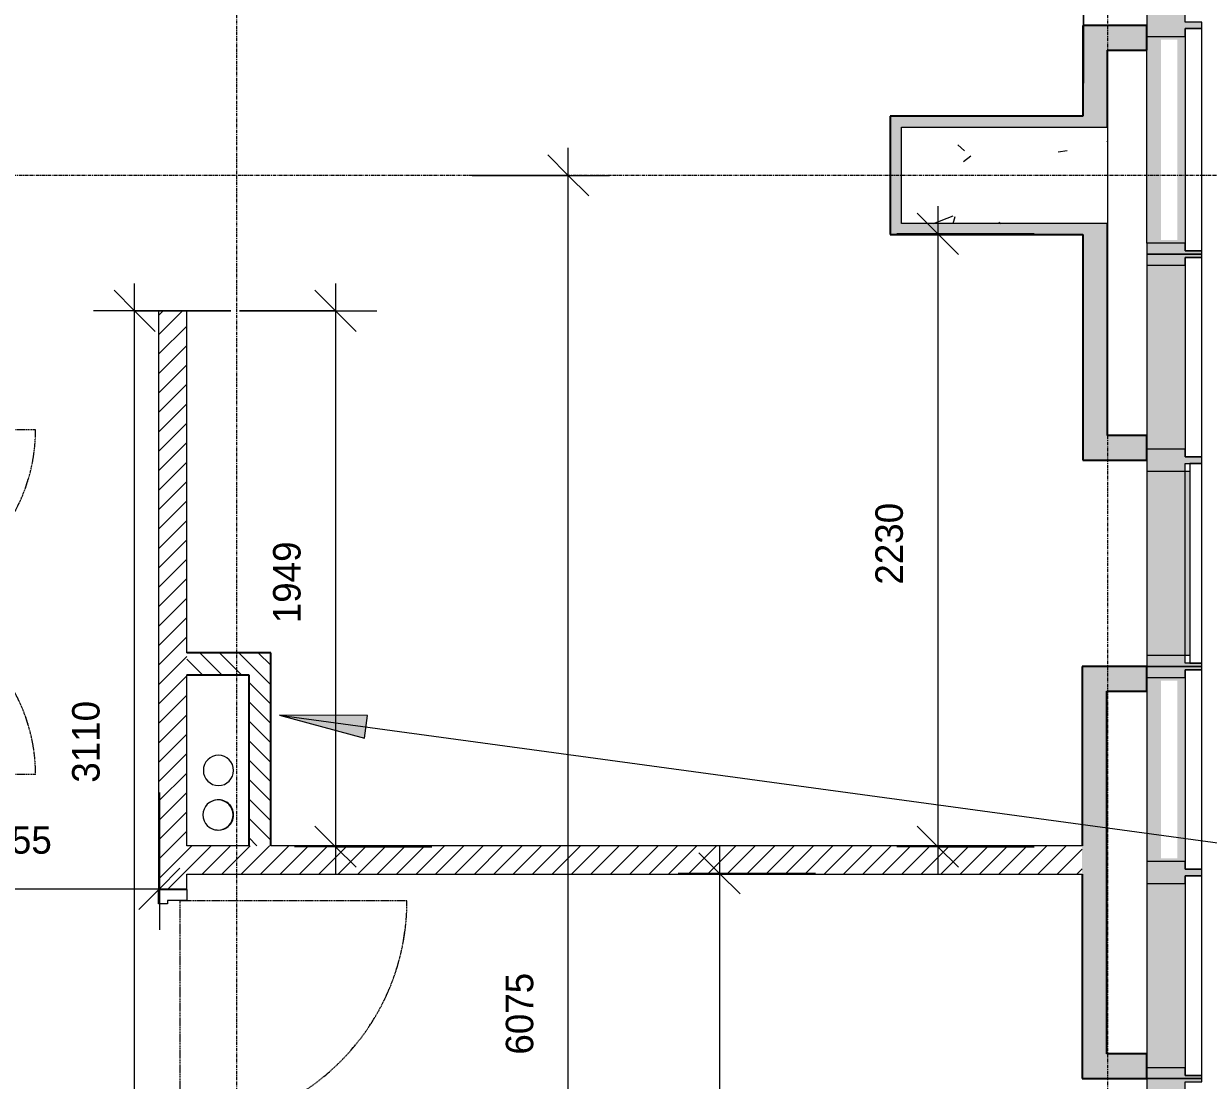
# Model space of a CAD drawing. Header units: millimetres. Extents: x 137829 to 196765, y -3018 to 487290.
# Drawn here: x 156813 to 161124, y 476538 to 480382 of the extents above; entities that cross this region are included whole.
import ezdxf

# ---------------------------------------------------------------- set-up
doc = ezdxf.new("R2010")
doc.units = ezdxf.units.MM
doc.linetypes.add('FCH_Dash 1_5mm', pattern=[3, 1.5, -1.5])
doc.linetypes.add('GridLine', pattern=[21, 12, -3, 3, -3])
for name, color, linetype, lineweight in [('A-ANNO-DIMS', 211, 'Continuous', 5), ('A-ANNO-DIMS-100', 211, 'Continuous', 5), ('A-DOOR', 31, 'Continuous', 15), ('A-DOOR-FRAM', 31, 'Continuous', 5), ('A-GENM', 13, 'Continuous', 15), ('A-GLAZ-CURT', 52, 'Continuous', 15), ('A-GLAZ-CWMG', 51, 'Continuous', 15), ('A-WALL-PATT', 111, 'Continuous', 15), ('G-ANNO-TEXT', 231, 'Continuous', 5), ('I-WALL', 2, 'Continuous', 15), ('S-COLS', 52, 'Continuous', 15), ('S-GRID', 1, 'Continuous', 5)]:
    doc.layers.add(name, color=color, linetype=linetype, lineweight=lineweight)
doc.styles.add('Akkurat-Light_3', font='Akkurat-Light.ttf', dxfattribs={"height": 100})
doc.dimstyles.new('Diagonal_Cont_AkkuratLight_1_0mm', dxfattribs={"dimscale": 304.8, "dimtxt": 101.480158, "dimasz": 0.492126, "dimexe": 0.492126, "dimexo": 0.0625, "dimgap": 0.328084, "dimtad": 1, "dimdec": 0, "dimzin": 0, "dimdsep": 46, "dimtxsty": 'Akkurat-Light_3', "dimblk1": 'OBLIQUE', "dimblk2": 'OBLIQUE', "dimsah": 1, "dimcen": 0.09, "dimdle": 0.328084, "dimazin": 0, "dimtfac": 1, "dimtdec": 4, "dimtix": 1, "dimtmove": 0, "dimatfit": 3, "dimfxl": 1, "dimtvp": 1, "dimtolj": 1, "dimtzin": 0, "dimarcsym": 0})
doc.dimstyles.new('Diagonal_Cont_AkkuratLight_1_0mm_RED', dxfattribs={"dimscale": 304.8, "dimtxt": 101.480158, "dimasz": 0.492126, "dimexe": 0.492126, "dimexo": 0.0625, "dimgap": 0.328084, "dimtad": 1, "dimdec": 0, "dimzin": 0, "dimdsep": 46, "dimtxsty": 'Akkurat-Light_3', "dimblk1": 'OBLIQUE', "dimblk2": 'OBLIQUE', "dimsah": 1, "dimcen": 0.09, "dimdle": 0.328084, "dimazin": 0, "dimtfac": 1, "dimtdec": 4, "dimtix": 1, "dimtmove": 0, "dimatfit": 3, "dimfxl": 1, "dimtvp": 1, "dimtolj": 1, "dimtzin": 0, "dimarcsym": 0})
pattern_1 = [(45, (0, 0), (-35.355339, 35.355339), [])]
pattern_2 = [(135, (0, 0), (-35.355339, -35.355339), [])]

# ---------------------------------------------------------------- blocks, each defined once
blk = doc.blocks.new('Concrete Rectangular - 750 x 350mm-3995495-12-30 - Typical Floor_Partition Types')
at = {"layer": 'S-COLS', "lineweight": 5}
h = blk.add_hatch(dxfattribs=at)
h.set_pattern_fill('FP_4', color=256, style=0, pattern_type=2)
h.set_pattern_definition([(230, (160382.25, 479830.2), (-728.7365, 63.7558), [76.2, -838.2]), (175, (160382.25, 479830.2), (140.9716, -764.2276), [60.96, -670.56]), (280.451, (160321.5, 479835.5), (-587.77, -700.4668), [64.76, -712.36]), (226.184, (160382.25, 479627), (-1084.3162, 168.171), [114.3, -1257.3]), (276.636, (160291.9, 479641), (-949.61, -989.7098), [97.14, -1068.54]), (171.184, (160382.2, 479627), (-949.6206, -989.7012), [91.44, -1005.84]), (201, (160280.65, 479677.8), (-606.4579, 409.0606), [76.2, -838.2]), (146, (160280.65, 479677.8), (-247.2083, -736.7529), [60.96, -670.56]), (251.451, (160230.1, 479711.9), (-853.66825, -327.6855), [64.76, -712.36]), (217.5, (160382.25, 479830.18), (-12.3547, -338.22012), [33.528, -628.904, 33.528, -1320.292]), (217.5, (160382.25, 479830.18), (-12.3547, -338.22012), [-695.96, -647.192, 33.528, -639.572]), (187.5, (160382.25, 479830.18), (-267.27887, -400.72213), [33.528, -354.584, 33.528, -870.204]), (187.5, (160382.25, 479830.18), (-267.27887, -400.72213), [-421.64, -613.664, 33.528, -223.012]), (147.5, (160608.82, 479830.18), (-542.36333, 22.91534), [33.528, -220.472, 33.528, -1810.512]), (147.5, (160608.82, 479830.18), (-542.36333, 22.91534), [-287.528, -758.952, 33.528, -1018.032]), (137.5, (160710.4, 479830.2), (-592.51696, -101.7071), [33.528, -296.672, 33.528, -1239.52]), (137.5, (160710.4, 479830.2), (-592.51696, -101.7071), [-363.728, -492.76, 33.528, -713.232])])
h.paths.add_polyline_path([(375, 175), (-375, 175), (-375, -175), (375, -175), (375, 104.4)], flags=0)
at = {"layer": 'S-COLS'}
for p, q in [((-375, 175), (375, 175)), ((-375, -175), (-375, 175)), ((375, 175), (375, -175)), ((375, -175), (-375, -175))]:
    blk.add_line(p, q, dxfattribs=at)
blk = doc.blocks.new('Rectangular Mullion - FCH_CM_40x200mm_Capless - Half Mullion Unitised-1159174-12-30 - Typical Floor_Partition Types')
at = {"layer": 'A-GLAZ-CWMG'}
blk.add_hatch(color=256, dxfattribs=at).paths.add_polyline_path([(0, -30.5), (0, 169.5), (-40, 169.5), (-40, 30.5), (-12, 30.5), (-12, -30.5)], flags=0)
at = {"layer": 'A-GLAZ-CWMG', "lineweight": 20}
for p, q in [((-40, 169.5), (-40, 30.5)), ((0, 169.5), (-40, 169.5)), ((0, -30.5), (0, 169.5)), ((-40, 30.5), (-12, 30.5)), ((-12, 30.5), (-12, -30.5)), ((-12, -30.5), (0, -30.5))]:
    blk.add_line(p, q, dxfattribs=at)
blk = doc.blocks.new('System Panel - FCH_CWP_05_Ceramic Backed-1174459-12-30 - Typical Floor_Partition Types')
at = {"layer": 'A-GLAZ-CURT', "lineweight": 20}
for p, q in [((363, 30.5), (-363, 30.5)), ((-363, 30.5), (-363, -30.5)), ((363, -30.5), (363, 30.5)), ((-363, -30.5), (363, -30.5))]:
    blk.add_line(p, q, dxfattribs=at)
blk = doc.blocks.new('Rectangular Mullion - FCH_CM_40x200mm_Capless - Half Mullion Right Unitised-1159175-12-30 - Typical Floor_Partition Types')
at = {"layer": 'A-GLAZ-CWMG'}
blk.add_hatch(color=256, dxfattribs=at).paths.add_polyline_path([(-12, -30.5), (-12, 30.5), (-40, 30.5), (-40, 169.5), (0, 169.5), (0, -30.5)], flags=0)
at = {"layer": 'A-GLAZ-CWMG', "lineweight": 20}
for p, q in [((-40, 30.5), (-40, 169.5)), ((-40, 169.5), (0, 169.5)), ((0, 169.5), (0, -30.5)), ((-12, 30.5), (-40, 30.5)), ((-12, -30.5), (-12, 30.5)), ((0, -30.5), (-12, -30.5))]:
    blk.add_line(p, q, dxfattribs=at)
blk = doc.blocks.new('Rectangular Mullion - FCH_CM_40x200mm_Capless - Half Mullion Unitised-V10-12-30 - Typical Floor_Partition Types')
at = {"layer": 'A-GLAZ-CWMG'}
h = blk.add_hatch(color=256, dxfattribs=at)
h.paths.add_polyline_path([(150564.9, 446830.8), (150576.9, 446830.8), (150576.9, 446969.8), (149906.9, 446969.8), (149906.9, 446830.8), (150514.9, 446830.8)], flags=0)
h.paths.add_polyline_path([(150254.1, 446858.8), (149918.9, 446858.8), (149918.9, 446918.8), (150564.9, 446918.8), (150564.9, 446858.8), (150514.9, 446858.8)], flags=0)
blk.add_line((150576.9, 446969.8), (149906.9, 446969.8), dxfattribs=at)
blk = doc.blocks.new('System Panel - FCH_CWP_05_Ceramic Backed-1195052-12-30 - Typical Floor_Partition Types')
at = {"layer": 'A-GLAZ-CURT', "lineweight": 20}
for p, q in [((363, 30.5), (-363, 30.5)), ((-363, 30.5), (-363, -30.5)), ((363, -30.5), (363, 30.5)), ((-363, -30.5), (363, -30.5))]:
    blk.add_line(p, q, dxfattribs=at)
blk = doc.blocks.new('Rectangular Mullion - FCH_CM_40x200mm_Capless - Half Mullion Unitised-V36-12-30 - Typical Floor_Partition Types')
at = {"layer": 'A-GLAZ-CWMG'}
blk.add_hatch(color=256, dxfattribs=at).paths.add_polyline_path([(144957.2, 451251.5), (144957.2, 451921.5), (144818.2, 451921.5), (144818.2, 451251.5)], flags=0)
blk.add_line((144957.2, 451251.5), (144957.2, 451921.5), dxfattribs=at)
blk = doc.blocks.new('Rectangular Mullion - FCH_CM_80x200mm_Capless-1002401-12-30 - Typical Floor_Partition Types')
at = {"layer": 'A-GLAZ-CWMG'}
blk.add_hatch(color=256, dxfattribs=at).paths.add_polyline_path([(12, -30.5), (-12, -30.5), (-12, 30.5), (-40, 30.5), (-40, 169.5), (40, 169.5), (40, 30.5), (12, 30.5)], flags=0)
at = {"layer": 'A-GLAZ-CWMG', "lineweight": 20}
for p, q in [((-40, 30.5), (-40, 169.5)), ((-40, 169.5), (40, 169.5)), ((40, 169.5), (40, 30.5)), ((-12, 30.5), (-40, 30.5)), ((-12, -30.5), (-12, 30.5)), ((40, 30.5), (12, 30.5)), ((12, 30.5), (12, -30.5)), ((12, -30.5), (-12, -30.5))]:
    blk.add_line(p, q, dxfattribs=at)
blk = doc.blocks.new('System Panel - FCH_CWP_05_Ceramic Backed-1194669-12-30 - Typical Floor_Partition Types')
at = {"layer": 'A-GLAZ-CURT', "lineweight": 20}
for p, q in [((363, 30.5), (-363, 30.5)), ((-363, 30.5), (-363, -30.5)), ((363, -30.5), (363, 30.5)), ((-363, -30.5), (363, -30.5))]:
    blk.add_line(p, q, dxfattribs=at)
blk = doc.blocks.new('Rectangular Mullion - FCH_CM_40x200mm_Capless - Half Mullion Unitised-V48-12-30 - Typical Floor_Partition Types')
at = {"layer": 'A-GLAZ-CWMG'}
blk.add_hatch(color=256, dxfattribs=at).paths.add_polyline_path([(161039.5, 456513.5), (161039.5, 457183.5), (160900.5, 457183.5), (160900.5, 456513.5)], flags=0)
blk.add_line((160900.5, 457183.5), (160900.5, 456513.5), dxfattribs=at)
blk = doc.blocks.new('System Panel - FCH_CWP_01_GlazedPanel-1174460-12-30 - Typical Floor_Partition Types')
at = {"layer": 'A-GLAZ-CURT', "lineweight": 20}
for p, q in [((363, 30.5), (-363, 30.5)), ((-363, 30.5), (-363, -13.5)), ((363, -13.5), (363, 30.5)), ((-363, -13.5), (363, -13.5))]:
    blk.add_line(p, q, dxfattribs=at)
blk = doc.blocks.new('Rectangular Mullion - FCH_CM_40x200mm_Capless - Half Mullion Unitised-V11-12-30 - Typical Floor_Partition Types')
at = {"layer": 'A-GLAZ-CWMG'}
for points in [[(149826.9, 446830.8), (149826.9, 446969.8), (149156.9, 446969.8), (149156.9, 446830.8)], [(149156.9, 446813.8), (149826.9, 446813.8), (149826.9, 446830.8), (149156.9, 446830.8)]]:
    blk.add_hatch(color=256, dxfattribs=at).paths.add_polyline_path(points, flags=0)
for p, q in [((149826.9, 446969.8), (149156.9, 446969.8)), ((149156.9, 446813.8), (149156.9, 446830.8)), ((149156.9, 446830.8), (149826.9, 446830.8)), ((149826.9, 446830.8), (149826.9, 446813.8))]:
    blk.add_line(p, q, dxfattribs=at)
blk = doc.blocks.new('System Panel - FCH_CWP_05_Ceramic Backed-1194935-12-30 - Typical Floor_Partition Types')
at = {"layer": 'A-GLAZ-CURT', "lineweight": 20}
for p, q in [((404.3, 30.5), (-404.3, 30.5)), ((-404.3, 30.5), (-404.3, -30.5)), ((404.3, -30.5), (404.3, 30.5)), ((-404.3, -30.5), (404.3, -30.5))]:
    blk.add_line(p, q, dxfattribs=at)
blk = doc.blocks.new('Rectangular Mullion - FCH_CM_40x200mm_Capless - Half Mullion Unitised-1182543-12-30 - Typical Floor_Partition Types')
at = {"layer": 'A-GLAZ-CWMG'}
blk.add_hatch(color=256, dxfattribs=at).paths.add_polyline_path([(-12, 30.5), (-12, -30.5), (-40, -30.5), (-40, -169.5), (0, -169.5), (0, 30.5)], flags=0)
at = {"layer": 'A-GLAZ-CWMG', "lineweight": 20}
for p, q in [((0, 30.5), (-12, 30.5)), ((-12, 30.5), (-12, -30.5)), ((0, -169.5), (0, 30.5)), ((-12, -30.5), (-40, -30.5)), ((-40, -30.5), (-40, -169.5)), ((-40, -169.5), (0, -169.5))]:
    blk.add_line(p, q, dxfattribs=at)
blk = doc.blocks.new('Rectangular Mullion - FCH_CM_40x200mm_Capless - Half Mullion Unitised-V8-12-30 - Typical Floor_Partition Types')
at = {"layer": 'A-GLAZ-CWMG'}
h = blk.add_hatch(color=256, dxfattribs=at)
h.paths.add_polyline_path([(146824.4, 446830.9), (147576.9, 446830.9), (147576.9, 446969.9), (146824.4, 446969.9), (146824.4, 446858.9)], flags=0)
h.paths.add_polyline_path([(146886.4, 446858.9), (146836.4, 446858.9), (146836.4, 446918.9), (147564.9, 446918.9), (147564.9, 446858.9), (147514.9, 446858.9)], flags=0)
blk.add_line((146824.4, 446969.9), (147576.9, 446969.9), dxfattribs=at)
blk = doc.blocks.new('Rectangular Mullion - FCH_CM_80x200mm_Capless-1182541-12-30 - Typical Floor_Partition Types')
at = {"layer": 'A-GLAZ-CWMG'}
blk.add_hatch(color=256, dxfattribs=at).paths.add_polyline_path([(12, 30.5), (12, -30.5), (40, -30.5), (40, -169.5), (-40, -169.5), (-40, -30.5), (-12, -30.5), (-12, 30.5)], flags=0)
at = {"layer": 'A-GLAZ-CWMG', "lineweight": 20}
for p, q in [((-12, -30.5), (-12, 30.5)), ((-12, 30.5), (12, 30.5)), ((12, 30.5), (12, -30.5)), ((-40, -169.5), (-40, -30.5)), ((-40, -30.5), (-12, -30.5)), ((12, -30.5), (40, -30.5)), ((40, -30.5), (40, -169.5)), ((40, -169.5), (-40, -169.5))]:
    blk.add_line(p, q, dxfattribs=at)
blk = doc.blocks.new('FCH_GM_CircularStack_Straight - WVP_110mm-6048263-12-30 - Typical Floor_Partition Types')
at = {"layer": 'A-GENM', "lineweight": 5}
for start, end in [(111.0309, 122.4622), (360, 101.0371), (258.9629, 360), (237.5378, 248.9691)]:
    blk.add_arc((0, 0), 55, start, end, dxfattribs=at)
blk = doc.blocks.new('FCH_GM_CircularStack_Straight - WVP_110mm-13056054-12-30 - Typical Floor_Partition Types')
at = {"layer": 'A-GENM', "lineweight": 5}
for start, end in [(360, 180), (180, 360)]:
    blk.add_arc((0, 0), 55, start, end, dxfattribs=at)
blk = doc.blocks.new('FCH_GM_CircularStack_Straight - SWVP_110mm-13057832-12-30 - Typical Floor_Partition Types')
at = {"layer": 'A-GENM', "lineweight": 5}
for start, end in [(360, 180), (180, 360)]:
    blk.add_arc((0, 0), 55, start, end, dxfattribs=at)
blk = doc.blocks.new('FCH_DR_Int_Sgl_Blank - DT_01 910 x 2110mm-10477668-12-30 - Typical Floor_Partition Types')
at = {"layer": 'A-DOOR'}
for p, q in [((-455, -51.5), (-455, 51.5)), ((455, 51.5), (455, -51.5))]:
    blk.add_line(p, q, dxfattribs=at)
at = {"layer": 'A-DOOR', "linetype": 'FCH_Dash 1_5mm', "lineweight": 5}
for p, q in [((413, -26.5), (-413, -26.5)), ((413, -852.5), (413, -26.5))]:
    blk.add_line(p, q, dxfattribs=at)
blk.add_arc((413, -26.5), 826, 180, 270, dxfattribs=at)
at = {"layer": 'A-DOOR', "lineweight": 5}
for start, end in [(187.614, 190.0711), (195.2602, 198.1277), (202.97, 205.8962), (210.8376, 213.5682), (219.335, 221.196), (228.804, 230.665), (236.4318, 239.1624), (244.1038, 247.03), (251.8723, 254.7398), (259.9289, 262.386)]:
    blk.add_arc((413, -26.5), 826, start, end, dxfattribs=at)
at = {"layer": 'A-DOOR-FRAM'}
for p, q in [((-455, 51.5), (-455, -51.5)), ((-403, 51.5), (-455, 51.5)), ((-403, 51.5), (-447, 51.5)), ((-403, 19.5), (-403, 51.5)), ((403, 51.5), (447, 51.5)), ((403, 19.5), (403, 51.5)), ((403, 51.5), (455, 51.5)), ((455, 51.5), (455, -51.5)), ((-415, 19.5), (-403, 19.5)), ((-415, -51.5), (-415, 19.5)), ((415, 19.5), (403, 19.5)), ((415, -51.5), (415, 19.5)), ((-455, -51.5), (-415, -51.5)), ((-447, -51.5), (-415, -51.5)), ((447, -51.5), (415, -51.5)), ((455, -51.5), (415, -51.5))]:
    blk.add_line(p, q, dxfattribs=at)
blk = doc.blocks.new('FCH_DR_Ext_O__Dbl_Eq_Blank - DT_10 Type 04_1335x2110mm-V61-12-30 - Typical Floor_Partition Types')
at = {"layer": 'A-DOOR'}
for p, q in [((-667.5, 73.5), (-667.5, -51.5)), ((667.5, -51.5), (667.5, 73.5))]:
    blk.add_line(p, q, dxfattribs=at)
at = {"layer": 'A-DOOR', "lineweight": 5}
for p, q in [((-614.5, 73.5), (602.5, 73.5)), ((-697.5, -96.5), (-697.5, -51.5)), ((-3.1, -51.5), (3.1, -51.5)), ((697.5, -51.5), (697.5, -96.5)), ((-627.5, -96.5), (-697.5, -96.5)), ((6.1, -96.5), (-6.1, -96.5)), ((697.5, -96.5), (627.5, -96.5))]:
    blk.add_line(p, q, dxfattribs=at)
at = {"layer": 'A-DOOR', "linetype": 'FCH_Dash 1_5mm', "lineweight": 5}
for p, q in [((-627.5, -26.5), (-1.5, -26.5)), ((627.5, -26.5), (1.5, -26.5)), ((-627.5, -652.5), (-627.5, -51.5)), ((627.5, -652.5), (627.5, -51.5))]:
    blk.add_line(p, q, dxfattribs=at)
for centre, start, end in [((-627.5, -26.5), 270, 0), ((627.5, -26.5), 180, 270)]:
    blk.add_arc(centre, 626, start, end, dxfattribs=at)
at = {"layer": 'A-DOOR', "lineweight": 5}
for centre, start, end in [((-627.5, -26.5), 348.9984, 351.6686), ((627.5, -26.5), 188.3314, 191.0016), ((-627.5, -26.5), 340.1975, 343.2884), ((627.5, -26.5), 196.7116, 199.8025), ((-627.5, -26.5), 331.7116, 334.8025), ((627.5, -26.5), 205.1975, 208.2884), ((-627.5, -26.5), 323.3314, 326.0016), ((627.5, -26.5), 213.9984, 216.6686), ((-627.5, -26.5), 303.9984, 306.6686), ((627.5, -26.5), 233.3314, 236.0016), ((-627.5, -26.5), 295.1975, 298.2884), ((627.5, -26.5), 241.7116, 244.8025), ((-627.5, -26.5), 278.3314, 281.0016), ((-627.5, -26.5), 286.7116, 289.8025), ((627.5, -26.5), 250.1975, 253.2884), ((627.5, -26.5), 258.9984, 261.6686)]:
    blk.add_arc(centre, 626, start, end, dxfattribs=at)
at = {"layer": 'A-DOOR-FRAM'}
for p, q in [((-667.5, 73.5), (-667.5, -51.5)), ((-659.5, 73.5), (-667.5, 73.5)), ((-614.5, 73.5), (-659.5, 73.5)), ((-614.5, 19.5), (-614.5, 73.5)), ((602.5, 73.5), (659.5, 73.5)), ((602.5, 19.5), (602.5, 73.5)), ((659.5, 73.5), (667.5, 73.5)), ((667.5, 73.5), (667.5, -51.5)), ((-627.5, 19.5), (-614.5, 19.5)), ((-627.5, -51.5), (-627.5, 19.5)), ((627.5, 19.5), (602.5, 19.5)), ((627.5, -51.5), (627.5, 19.5)), ((-667.5, -51.5), (-659.5, -51.5)), ((-659.5, -51.5), (-627.5, -51.5)), ((659.5, -51.5), (627.5, -51.5)), ((667.5, -51.5), (659.5, -51.5))]:
    blk.add_line(p, q, dxfattribs=at)
blk = doc.blocks.new('DIMBLOCK132-12-30 - Typical Floor_Partition Types')
at = {"layer": 'A-ANNO-DIMS-100'}
for p, q in [((158795.1, 473655.2), (158795.1, 479930.2)), ((158445.1, 479830.2), (158945.1, 479830.2)), ((158795.1, 479830.2), (158445.1, 479830.2)), ((158445.1, 473755.2), (158945.1, 473755.2)), ((158795.1, 473755.2), (158445.1, 473755.2))]:
    blk.add_line(p, q, dxfattribs=at)
at = {"layer": 'A-ANNO-DIMS-100', "lineweight": 18}
for p, q in [((158795.1, 479830.2), (158720.1, 479905.2)), ((158795.1, 479830.2), (158870.1, 479755.2)), ((158795.1, 473755.2), (158720.1, 473830.2)), ((158795.1, 473755.2), (158870.1, 473680.2))]:
    blk.add_line(p, q, dxfattribs=at)
at = {"layer": 'A-ANNO-DIMS-100', "color": 0, "insert": (158567.5, 476631), "char_height": 100, "width": 388.033, "attachment_point": 1, "rotation": 90, "line_spacing_factor": 1.032002, "style": 'Akkurat-Light_3'}
blk.add_mtext('6075', dxfattribs=at)
blk = doc.blocks.new('_Oblique')
at = {"color": 0, "linetype": 'ByBlock', "lineweight": -2}
blk.add_line((-0.5, -0.5), (0.5, 0.5), dxfattribs=at)
blk = doc.blocks.new('DIMBLOCK135-12-30 - Typical Floor_Partition Types')
at = {"layer": 'A-ANNO-DIMS-100'}
for p, q in [((159345.1, 477390.6), (159345.1, 473867.7)), ((159695.1, 477290.6), (159195.1, 477290.6)), ((159345.1, 477290.6), (159695.1, 477290.6)), ((159695.1, 473967.7), (159195.1, 473967.7)), ((159345.1, 473967.7), (159695.1, 473967.7))]:
    blk.add_line(p, q, dxfattribs=at)
at = {"layer": 'A-ANNO-DIMS-100', "lineweight": 18}
for p, q in [((159345.1, 477290.6), (159270.1, 477365.6)), ((159345.1, 477290.6), (159420.1, 477215.6)), ((159345.1, 473967.7), (159270.1, 474042.7)), ((159345.1, 473967.7), (159420.1, 473892.7))]:
    blk.add_line(p, q, dxfattribs=at)
at = {"layer": 'A-ANNO-DIMS-100', "color": 0, "insert": (159117.5, 475467.5), "char_height": 100, "width": 388.033, "attachment_point": 1, "rotation": 90, "line_spacing_factor": 1.032002, "style": 'Akkurat-Light_3'}
blk.add_mtext('3323', dxfattribs=at)
blk = doc.blocks.new('DIMBLOCK138-12-30 - Typical Floor_Partition Types')
at = {"layer": 'A-ANNO-DIMS-100'}
for p, q in [((156252.4, 480865.4), (156252.4, 480365.4)), ((156252.4, 480515.4), (156252.4, 480865.4)), ((160670.2, 480165.4), (160670.2, 480665.4)), ((156152.4, 480515.4), (160770.2, 480515.4)), ((160670.2, 480515.4), (160670.2, 480165.4))]:
    blk.add_line(p, q, dxfattribs=at)
at = {"layer": 'A-ANNO-DIMS-100', "lineweight": 18}
for p, q in [((156252.4, 480515.4), (156327.4, 480590.4)), ((160670.2, 480515.4), (160745.2, 480590.4)), ((156252.4, 480515.4), (156177.4, 480440.4)), ((160670.2, 480515.4), (160595.2, 480440.4))]:
    blk.add_line(p, q, dxfattribs=at)
at = {"layer": 'A-ANNO-DIMS-100', "color": 0, "insert": (158299.6, 480742.9), "char_height": 100, "width": 388.033, "attachment_point": 1, "line_spacing_factor": 1.032002, "style": 'Akkurat-Light_3'}
blk.add_mtext('4418', dxfattribs=at)
blk = doc.blocks.new('DIMBLOCK139-12-30 - Typical Floor_Partition Types')
at = {"layer": 'A-ANNO-DIMS-100'}
for p, q in [((160140, 479717.7), (160140, 477287.6)), ((160490, 479617.7), (159990, 479617.7)), ((160140, 479617.7), (160490, 479617.7)), ((160490, 477387.6), (159990, 477387.6)), ((160140, 477387.6), (160490, 477387.6))]:
    blk.add_line(p, q, dxfattribs=at)
at = {"layer": 'A-ANNO-DIMS-100', "lineweight": 18}
for p, q in [((160140, 479617.7), (160065, 479692.7)), ((160140, 479617.7), (160215, 479542.7)), ((160140, 477387.6), (160065, 477462.6)), ((160140, 477387.6), (160215, 477312.6))]:
    blk.add_line(p, q, dxfattribs=at)
at = {"layer": 'A-ANNO-DIMS-100', "color": 0, "insert": (159912.5, 478341), "char_height": 100, "width": 388.033, "attachment_point": 1, "rotation": 90, "line_spacing_factor": 1.032002, "style": 'Akkurat-Light_3'}
blk.add_mtext('2230', dxfattribs=at)
blk = doc.blocks.new('DIMBLOCK140-12-30 - Typical Floor_Partition Types')
at = {"layer": 'A-ANNO-DIMS-100'}
for p, q in [((156252.4, 477584.6), (156252.4, 477084.6)), ((156252.4, 477234.6), (156252.4, 477584.6)), ((157307, 477584.6), (157307, 477084.6)), ((157307, 477234.6), (157307, 477584.6)), ((156152.4, 477234.6), (157407, 477234.6))]:
    blk.add_line(p, q, dxfattribs=at)
at = {"layer": 'A-ANNO-DIMS-100', "lineweight": 18}
for p, q in [((156252.4, 477234.6), (156327.4, 477309.6)), ((157307, 477234.6), (157382, 477309.6)), ((156252.4, 477234.6), (156177.4, 477159.6)), ((157307, 477234.6), (157232, 477159.6))]:
    blk.add_line(p, q, dxfattribs=at)
at = {"layer": 'A-ANNO-DIMS-100', "color": 0, "insert": (156618, 477462.1), "char_height": 100, "width": 388.033, "attachment_point": 1, "line_spacing_factor": 1.032002, "style": 'Akkurat-Light_3'}
blk.add_mtext('1055', dxfattribs=at)
blk = doc.blocks.new('DIMBLOCK251-12-30 - Typical Floor_Partition Types')
at = {"layer": 'A-ANNO-DIMS-100', "lineweight": 18}
for p, q in [((157216.9, 479337), (157141.9, 479412)), ((157216.9, 479337), (157291.9, 479262)), ((157216.9, 476227.2), (157141.9, 476302.2)), ((157216.9, 476227.2), (157291.9, 476152.2))]:
    blk.add_line(p, q, dxfattribs=at)
at = {"layer": 'A-ANNO-DIMS-100'}
for p, q in [((157216.9, 476127.2), (157216.9, 479437)), ((157566.9, 479337), (157066.9, 479337)), ((157216.9, 479337), (157566.9, 479337)), ((156866.9, 476227.2), (157366.9, 476227.2)), ((157216.9, 476227.2), (156866.9, 476227.2))]:
    blk.add_line(p, q, dxfattribs=at)
at = {"layer": 'A-ANNO-DIMS-100', "color": 0, "insert": (156989.4, 477620.4), "char_height": 100, "width": 388.033, "attachment_point": 1, "rotation": 90, "line_spacing_factor": 1.032002, "style": 'Akkurat-Light_3'}
blk.add_mtext('3110', dxfattribs=at)
blk = doc.blocks.new('DIMBLOCK252-12-30 - Typical Floor_Partition Types')
at = {"layer": 'A-ANNO-DIMS-100', "lineweight": 18}
for p, q in [((157948.2, 479337), (157873.2, 479412)), ((157948.2, 479337), (158023.2, 479262)), ((157948.2, 477387.6), (157873.2, 477462.6)), ((157948.2, 477387.6), (158023.2, 477312.6))]:
    blk.add_line(p, q, dxfattribs=at)
at = {"layer": 'A-ANNO-DIMS-100'}
for p, q in [((157948.2, 479437), (157948.2, 477287.6)), ((157598.2, 479337), (158098.2, 479337)), ((157948.2, 479337), (157598.2, 479337)), ((158298.2, 477387.6), (157798.2, 477387.6)), ((157948.2, 477387.6), (158298.2, 477387.6))]:
    blk.add_line(p, q, dxfattribs=at)
at = {"layer": 'A-ANNO-DIMS-100', "color": 0, "insert": (157720.7, 478200.6), "char_height": 100, "width": 388.033, "attachment_point": 1, "rotation": 90, "line_spacing_factor": 1.032002, "style": 'Akkurat-Light_3'}
blk.add_mtext('1949', dxfattribs=at)

msp = doc.modelspace()

# ---------------------------------------------------------------- hatches: boundary and pattern name
at = {"layer": 'A-WALL-PATT'}
for color, points in [(4, [(160900, 480286), (160900, 480376), (160667.2, 480376), (160667.2, 480286), (160757.2, 480286)]), (4, [(160667.2, 480005.2), (160757.2, 480005.2), (160757.2, 480286), (160667.2, 480286), (160667.2, 480045.7)]), (1, [(159966.7, 479655.2), (160007.2, 479655.2), (160007.2, 480045.7), (159966.7, 480045.7), (159966.7, 479725.8)]), (1, [(160667.2, 480005.2), (160667.2, 480045.7), (160007.2, 480045.7), (160007.2, 480005.2)]), (1, [(160007.2, 479614.7), (160667.2, 479614.7), (160667.2, 479655.2), (159966.7, 479655.2), (159966.7, 479614.7)]), (4, [(160757.2, 478883.5), (160757.2, 479655.2), (160667.2, 479655.2), (160667.2, 478883.5)]), (4, [(160900, 478793.5), (160900, 478883.5), (160667.2, 478883.5), (160667.2, 478793.5)]), (4, [(160900, 477953.5), (160900, 478043.5), (160665, 478043.5), (160665, 477953.5), (160755, 477953.5)]), (4, [(160755, 476633.5), (160755, 477953.5), (160665, 477953.5), (160665, 476633.5)]), (4, [(160900, 476543.5), (160900, 476633.5), (160665, 476633.5), (160665, 476543.5)])]:
    msp.add_hatch(color=color, dxfattribs=at).paths.add_polyline_path(points, flags=0)
at = {"layer": 'A-WALL-PATT', "lineweight": 5}
h = msp.add_hatch(dxfattribs=at)
h.set_pattern_fill('FP_14', color=92, style=0, pattern_type=2)
h.set_pattern_definition(pattern_1)
h.paths.add_polyline_path([(157336, 476230.2), (157407, 476230.2), (157407, 476322.2), (157304, 476322.2), (157304, 476230.2)], flags=0)
h.paths.add_polyline_path([(157336, 477232.2), (157407, 477232.2), (157407, 479337), (157304, 479337), (157304, 477232.2)], flags=0)
h = msp.add_hatch(dxfattribs=at)
h.set_pattern_fill('FP_15', style=0, pattern_type=2)
h.set_pattern_definition(pattern_2)
h.paths.add_polyline_path([(157632, 478013.1), (157632, 478093.1), (157407, 478093.1), (157407, 478013.1)], flags=0)
h = msp.add_hatch(dxfattribs=at)
h.set_pattern_fill('FP_15', style=0, pattern_type=2)
h.set_pattern_definition(pattern_2)
h.paths.add_polyline_path([(157661.1, 477390.6), (157712, 477390.6), (157712, 478093.1), (157632, 478093.1), (157632, 477390.6)], flags=0)
h = msp.add_hatch(dxfattribs=at)
h.set_pattern_fill('FP_14', color=92, style=0, pattern_type=2)
h.set_pattern_definition(pattern_1)
h.paths.add_polyline_path([(157661.1, 477287.6), (160665, 477287.6), (160665, 477390.6), (157407, 477390.6), (157407, 477287.6)], flags=0)
at = {"layer": 'G-ANNO-TEXT', "lineweight": 15}
msp.add_hatch(color=1, dxfattribs=at).paths.add_polyline_path([(157744.5, 477866.4), (158053.4, 477782.1), (158064.7, 477865)], flags=0)

# ---------------------------------------------------------------- linework, layer by layer
at = {"layer": 'G-ANNO-TEXT', "color": 1, "lineweight": 15}
for p, q in [((157744.5, 477866.4), (158053.4, 477782.1)), ((158064.7, 477865), (157744.5, 477866.4)), ((157744.5, 477866.4), (163111.6, 477135)), ((158053.4, 477782.1), (158064.7, 477865))]:
    msp.add_line(p, q, dxfattribs=at)
at = {"layer": 'I-WALL', "color": 130, "lineweight": 25}
for p, q in [((160900, 480376), (160667.2, 480376)), ((160667.2, 480376), (160667.2, 480045.7)), ((160900, 480286), (160900, 480376)), ((160757.2, 480286), (160900, 480286)), ((160757.2, 480005.2), (160757.2, 480286)), ((160757.2, 478883.5), (160757.2, 479655.2)), ((160667.2, 479614.7), (160667.2, 478793.5)), ((160900, 478883.5), (160757.2, 478883.5)), ((160900, 478793.5), (160900, 478883.5)), ((160667.2, 478793.5), (160900, 478793.5)), ((160900, 478043.5), (160665, 478043.5)), ((160665, 478043.5), (160665, 477390.6)), ((160900, 477953.5), (160900, 478043.5)), ((160755, 477953.5), (160900, 477953.5)), ((160755, 476633.5), (160755, 477953.5)), ((160665, 477287.6), (160665, 476543.5)), ((160900, 476633.5), (160755, 476633.5)), ((160900, 476543.5), (160900, 476633.5)), ((160665, 476543.5), (160900, 476543.5))]:
    msp.add_line(p, q, dxfattribs=at)
at = {"layer": 'I-WALL', "color": 10, "lineweight": 25}
for p, q in [((159966.7, 480045.7), (159966.7, 479614.7)), ((160667.2, 480045.7), (159966.7, 480045.7)), ((159966.7, 479614.7), (160667.2, 479614.7))]:
    msp.add_line(p, q, dxfattribs=at)
at = {"layer": 'I-WALL', "color": 90, "lineweight": 13}
for p, q in [((157407, 479337), (157304, 479337)), ((157304, 479337), (157304, 477232.2)), ((157407, 478093.1), (157407, 479337)), ((157407, 477390.6), (157407, 478013.1)), ((157632, 477390.6), (157407, 477390.6)), ((160665, 477390.6), (157712, 477390.6)), ((157407, 477232.2), (157407, 477287.6)), ((157407, 477287.6), (160665, 477287.6))]:
    msp.add_line(p, q, dxfattribs=at)
at = {"layer": 'I-WALL', "color": 30, "lineweight": 25}
for p, q in [((157712, 478093.1), (157407, 478093.1)), ((157712, 477390.6), (157712, 478093.1)), ((157407, 478013.1), (157632, 478013.1)), ((157632, 478013.1), (157632, 477390.6))]:
    msp.add_line(p, q, dxfattribs=at)
at = {"layer": 'S-GRID', "linetype": 'GridLine'}
for p, q in [((157587.2, 486190.2), (157587.2, 442030)), ((160757.2, 486190.2), (160757.2, 442030)), ((161952.3, 479830.2), (140221, 479830.2))]:
    msp.add_line(p, q, dxfattribs=at)

# ---------------------------------------------------------------- block references
at = {"layer": 'A-DOOR', "rotation": 90}
for name, p in [('FCH_DR_Ext_O__Dbl_Eq_Blank - DT_10 Type 04_1335x2110mm-V61-12-30 - Typical Floor_Partition Types', (156203.9, 478277.2)), ('FCH_DR_Int_Sgl_Blank - DT_01 910 x 2110mm-10477668-12-30 - Typical Floor_Partition Types', (157355.5, 476777.2))]:
    msp.add_blockref(name, p, dxfattribs=at)
at = {"layer": 'A-GENM', "lineweight": 5, "rotation": 89.9999999999999}
msp.add_blockref('FCH_GM_CircularStack_Straight - SWVP_110mm-13057832-12-30 - Typical Floor_Partition Types', (157522, 477665.1), dxfattribs=at)
at = {"layer": 'A-GENM', "lineweight": 5}
msp.add_blockref('FCH_GM_CircularStack_Straight - WVP_110mm-13056054-12-30 - Typical Floor_Partition Types', (157520.3, 477503.1), dxfattribs=at)
at = {"layer": 'A-GENM'}
msp.add_blockref('FCH_GM_CircularStack_Straight - WVP_110mm-6048263-12-30 - Typical Floor_Partition Types', (157522, 477503.1), dxfattribs=at)
at = {"layer": 'A-GLAZ-CURT'}
for name, p, rotation in [('System Panel - FCH_CWP_05_Ceramic Backed-1194935-12-30 - Typical Floor_Partition Types', (161070, 479959.8), 89.99999999999947), ('System Panel - FCH_CWP_05_Ceramic Backed-1194669-12-30 - Typical Floor_Partition Types', (161070, 479168.5), 269.999999999999), ('System Panel - FCH_CWP_01_GlazedPanel-1174460-12-30 - Typical Floor_Partition Types', (161070, 478418.5), 269.999999999999), ('System Panel - FCH_CWP_05_Ceramic Backed-1174459-12-30 - Typical Floor_Partition Types', (161070, 477668.5), 269.9999999999997), ('System Panel - FCH_CWP_05_Ceramic Backed-1195052-12-30 - Typical Floor_Partition Types', (161070, 476918.5), 269.9999999999997)]:
    msp.add_blockref(name, p, dxfattribs=dict(at, rotation=rotation))
at = {"layer": 'A-GLAZ-CWMG', "extrusion": (0, 0, -1)}
for name, p, rotation in [('Rectangular Mullion - FCH_CM_80x200mm_Capless-1182541-12-30 - Typical Floor_Partition Types', (-161070, 480376), 90.00000000000053), ('Rectangular Mullion - FCH_CM_80x200mm_Capless-1002401-12-30 - Typical Floor_Partition Types', (-161070, 478793.5), 270.000000000001), ('Rectangular Mullion - FCH_CM_40x200mm_Capless - Half Mullion Right Unitised-1159175-12-30 - Typical Floor_Partition Types', (-161070, 478043.5), 270.000000000001), ('Rectangular Mullion - FCH_CM_80x200mm_Capless-1002401-12-30 - Typical Floor_Partition Types', (-161070, 477293.5), 270.0000000000003), ('Rectangular Mullion - FCH_CM_40x200mm_Capless - Half Mullion Right Unitised-1159175-12-30 - Typical Floor_Partition Types', (-161070, 476543.5), 270.0000000000003)]:
    msp.add_blockref(name, p, dxfattribs=dict(at, rotation=rotation))
at = {"layer": 'A-GLAZ-CWMG'}
for name, p, rotation in [('Rectangular Mullion - FCH_CM_40x200mm_Capless - Half Mullion Unitised-V8-12-30 - Typical Floor_Partition Types', (607870.4, 332759.1), 90), ('Rectangular Mullion - FCH_CM_40x200mm_Capless - Half Mullion Unitised-1182543-12-30 - Typical Floor_Partition Types', (161070, 479543.5), 269.9999999999995), ('Rectangular Mullion - FCH_CM_40x200mm_Capless - Half Mullion Unitised-1159174-12-30 - Typical Floor_Partition Types', (161070, 479543.5), 89.99999999999898), ('Rectangular Mullion - FCH_CM_40x200mm_Capless - Half Mullion Unitised-V11-12-30 - Typical Floor_Partition Types', (607870.4, 328926.6), 90), ('Rectangular Mullion - FCH_CM_40x200mm_Capless - Half Mullion Unitised-1159174-12-30 - Typical Floor_Partition Types', (161070, 478043.5), 89.99999999999969), ('Rectangular Mullion - FCH_CM_40x200mm_Capless - Half Mullion Unitised-V10-12-30 - Typical Floor_Partition Types', (607870.4, 327426.6), 90), ('Rectangular Mullion - FCH_CM_40x200mm_Capless - Half Mullion Unitised-V36-12-30 - Typical Floor_Partition Types', (305857.8, 928505.1), 180), ('Rectangular Mullion - FCH_CM_40x200mm_Capless - Half Mullion Unitised-1159174-12-30 - Typical Floor_Partition Types', (161070, 476543.5), 89.99999999999898)]:
    msp.add_blockref(name, p, dxfattribs=dict(at, rotation=rotation))
msp.add_blockref('Rectangular Mullion - FCH_CM_40x200mm_Capless - Half Mullion Unitised-V48-12-30 - Typical Floor_Partition Types', (0, 22320), dxfattribs=at)
at = {"layer": 'S-COLS', "rotation": 180}
msp.add_blockref('Concrete Rectangular - 750 x 350mm-3995495-12-30 - Typical Floor_Partition Types', (160382.2, 479830.2), dxfattribs=at)

# ---------------------------------------------------------------- dimensions: what is measured, and where the dimension line sits
at = {"layer": 'A-ANNO-DIMS'}
for base, p1, p2, override, picture, middle in [((160670.2, 480515.4), (156252.4, 480865.4), (160670.2, 480165.4), {"dimpost": '<>', "dimfxl": 4473.005181}, 'DIMBLOCK138-12-30 - Typical Floor_Partition Types', (158461.3, 480666.3)), ((157307, 477234.6), (156252.4, 477584.6), (157307, 477584.6), {"dimpost": '<>', "dimfxl": 1054.622798}, 'DIMBLOCK140-12-30 - Typical Floor_Partition Types', (156779.7, 477385.6))]:
    dim = msp.add_linear_dim(base=base, p1=p1, p2=p2, dimstyle='Diagonal_Cont_AkkuratLight_1_0mm', override=override, dxfattribs=at)
    dim.commit()
    dim.dimension.update_dxf_attribs({"geometry": picture, "text_midpoint": middle})
for base, p1, p2, dimstyle, override, picture, middle in [((158795.1, 479830.2), (158445.1, 473755.2), (158445.1, 479830.2), 'Diagonal_Cont_AkkuratLight_1_0mm_RED', {"dimpost": '<>', "dimfxl": 6075.001425}, 'DIMBLOCK132-12-30 - Typical Floor_Partition Types', (158644.1, 476792.7)), ((160140, 477387.6), (160490, 479617.7), (160490, 477387.6), 'Diagonal_Cont_AkkuratLight_1_0mm', {"dimpost": '<>', "dimfxl": 2230.032584}, 'DIMBLOCK139-12-30 - Typical Floor_Partition Types', (159989.1, 478502.7)), ((157216.9, 479337), (156866.9, 476227.2), (157566.9, 479337), 'Diagonal_Cont_AkkuratLight_1_0mm', {"dimpost": '<>', "dimfxl": 3187.626772}, 'DIMBLOCK251-12-30 - Typical Floor_Partition Types', (157066, 477782.1)), ((157948.2, 477387.6), (157598.2, 479337), (158298.2, 477387.6), 'Diagonal_Cont_AkkuratLight_1_0mm', {"dimpost": '<>', "dimfxl": 2071.21522}, 'DIMBLOCK252-12-30 - Typical Floor_Partition Types', (157797.3, 478362.3)), ((159345.1, 473967.7), (159695.1, 477290.6), (159695.1, 473967.7), 'Diagonal_Cont_AkkuratLight_1_0mm', {"dimpost": '<>', "dimfxl": 3322.967415}, 'DIMBLOCK135-12-30 - Typical Floor_Partition Types', (159194.2, 475629.2))]:
    dim = msp.add_linear_dim(base=base, p1=p1, p2=p2, angle=90, dimstyle=dimstyle, override=override, dxfattribs=at)
    dim.commit()
    dim.dimension.update_dxf_attribs({"geometry": picture, "text_midpoint": middle})

doc.saveas('drawing.dxf')
